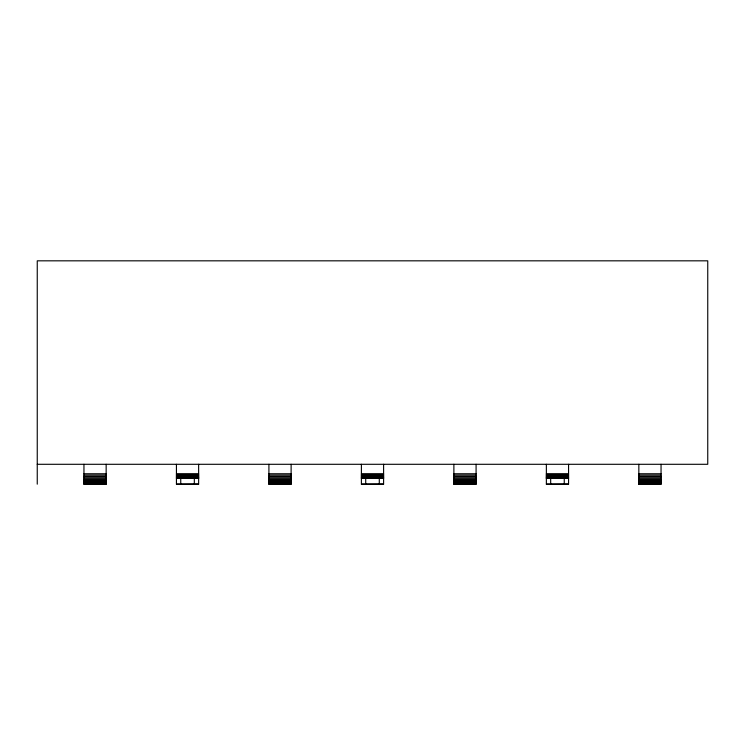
<?xml version="1.0" encoding="UTF-8"?>
<svg xmlns="http://www.w3.org/2000/svg" width="745" height="745" viewBox="0 0 745 745"><rect width="100%" height="100%" fill="white"/><g stroke="black" fill="none" stroke-linecap="round" stroke-linejoin="round"><path stroke-width="1.12" d="M37.25 464.293L707.75 464.293L707.75 260.825L37.25 260.825L37.25 484.175M83.952 473.764L106.153 473.764M176.435 473.764L198.636 473.764M268.917 473.764L291.118 473.764M361.399 473.764L383.601 473.764M453.882 473.764L476.083 473.764M546.364 473.764L568.565 473.764M638.847 473.764L661.048 473.764M176.435 474.49L198.636 474.49M361.399 474.49L383.601 474.49M546.364 474.49L568.565 474.49M83.952 475.124L106.153 475.124M268.917 475.124L291.118 475.124M453.882 475.124L476.083 475.124M638.847 475.124L661.048 475.124M176.435 475.198L198.636 475.198M361.399 475.198L383.601 475.198M546.364 475.198L568.565 475.198M176.435 475.869L198.636 475.869M361.399 475.869L383.601 475.869M546.364 475.869L568.565 475.869M83.952 476.465L106.153 476.465M176.435 476.483L198.636 476.483M268.917 476.465L291.118 476.465M361.399 476.483L383.601 476.483M453.882 476.465L476.083 476.465M546.364 476.483L568.565 476.483M638.847 476.465L661.048 476.465M176.435 477.042L198.636 477.042M361.399 477.042L383.601 477.042M546.364 477.042L568.565 477.042M176.435 477.508L198.636 477.508M361.399 477.508L383.601 477.508M546.364 477.508L568.565 477.508M83.952 477.75L106.153 477.75M268.917 477.75L291.118 477.75M453.882 477.75L476.083 477.75M638.847 477.75L661.048 477.75M176.435 477.89L198.636 477.89M361.399 477.89L383.601 477.89M546.364 477.89L568.565 477.89M176.435 478.169L198.636 478.169M361.399 478.169L383.601 478.169M546.364 478.169L568.565 478.169M176.435 478.392L198.636 478.392M361.399 478.337L383.601 478.392M546.364 478.392L568.565 478.392M83.952 478.97L106.153 478.97M268.917 478.97L291.118 478.97M453.882 478.97L476.083 478.97M638.847 478.97L661.048 478.97M83.952 480.106L106.153 480.106M268.917 480.106L291.118 480.106M453.882 480.106L476.083 480.106M638.847 480.106L661.048 480.106M83.952 481.121L106.153 481.121M268.917 481.121L291.118 481.121M453.882 481.121L476.083 481.121M638.847 481.121L661.048 481.121M83.952 482.024L106.153 482.024M268.917 482.024L291.118 482.024M453.882 482.024L476.083 482.024M638.847 482.024L661.048 482.024M83.952 482.779L106.153 482.779M268.917 482.779L291.118 482.779M453.882 482.779L476.083 482.779M638.847 482.779L661.048 482.779M83.952 483.384L106.153 483.384M268.917 483.384L291.118 483.384M453.882 483.384L476.083 483.384M638.847 483.384L661.048 483.384M83.952 483.822L106.153 483.822M268.917 483.822L291.118 483.822M453.882 483.822L476.083 483.822M638.847 483.822L661.048 483.822M83.952 464.293L83.952 484.175L106.153 484.082L106.153 464.293M176.435 464.293L176.435 484.175L198.636 484.082L198.636 464.293M268.917 464.293L268.917 484.175L291.118 484.082L291.118 464.293M361.399 464.293L361.399 484.175L383.601 484.082L383.601 464.293M453.882 464.293L453.882 484.175L476.083 484.082L476.083 464.293M546.364 464.293L546.364 484.175L568.565 484.082L568.565 464.293M638.847 464.293L638.847 484.175L661.048 484.082L661.048 464.293M83.952 484.175L106.153 484.175M176.435 484.175L198.636 484.175M268.917 484.175L291.118 484.175M361.399 484.175L383.601 484.175M453.882 484.175L476.083 484.175M546.364 484.175L568.565 484.175M638.847 484.175L661.048 484.175M564.254 478.392L564.254 484.175M550.676 478.392L550.676 484.175M379.289 478.392L379.289 484.175M365.711 478.392L365.711 484.175M194.324 478.392L194.324 484.175M180.746 478.392L180.746 484.175"/></g></svg>
